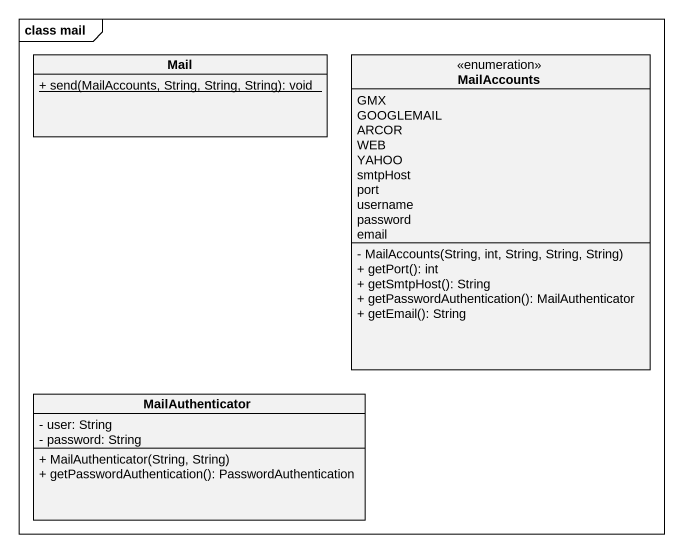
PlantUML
@startuml
mainframe class mail
hide circle
hide empty members
skinparam classAttributeIconSize 0
class Mail {
  {static} + send(MailAccounts, String, String, String): void
}
enum MailAccounts {
  GMX
  GOOGLEMAIL
  ARCOR
  WEB
  YAHOO
  smtpHost
  port
  username
  password
  email
  - MailAccounts(String, int, String, String, String)
  + getPort(): int
  + getSmtpHost(): String
  + getPasswordAuthentication(): MailAuthenticator
  + getEmail(): String
}
class MailAuthenticator {
  - user: String
  - password: String
  + MailAuthenticator(String, String)
  + getPasswordAuthentication(): PasswordAuthentication
}
@enduml
